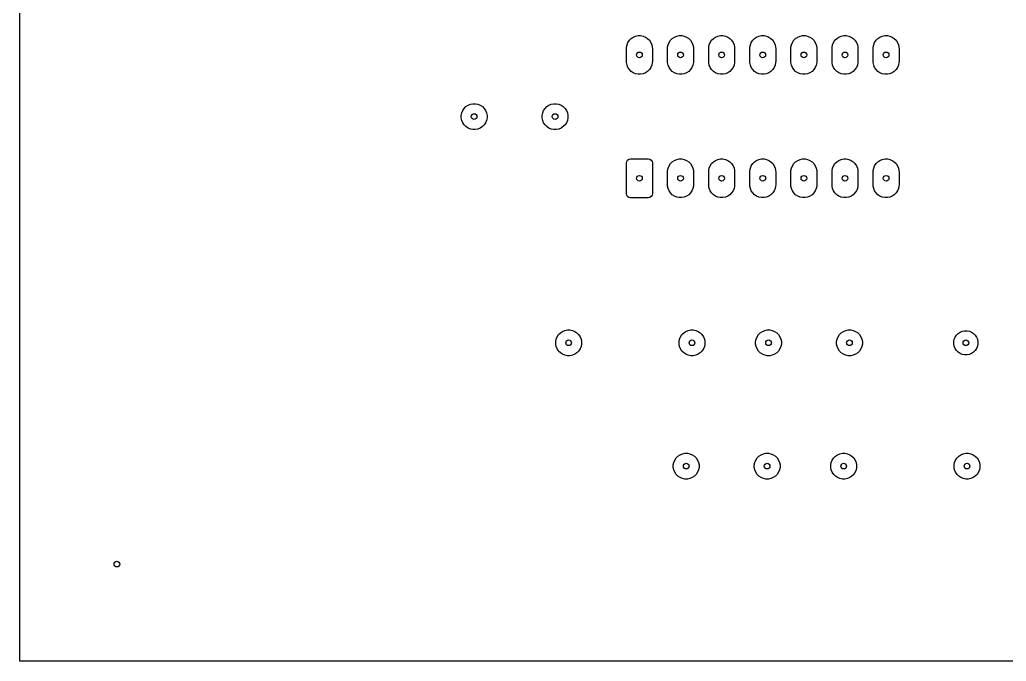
# Model space of a CAD drawing. Header units: millimetres. Extents: x 20 to 120, y -120 to -20.
# Drawn here: x 20 to 80.9, y -120 to -80.4 of the extents above; entities that cross this region are included whole.
import ezdxf

# ---------------------------------------------------------------- set-up
doc = ezdxf.new("R2010")
doc.units = ezdxf.units.MM
doc.layers.add('Edge.Cuts', color=40, linetype='CONTINUOUS', true_color=0xfabd2f)
doc.layers.add('F.Cu', color=52, linetype='CONTINUOUS', true_color=0xb8bb26)

msp = doc.modelspace()

# ---------------------------------------------------------------- linework, layer by layer
at = {"layer": 'Edge.Cuts', "linetype": 'CONTINUOUS'}
for p, q in [((20, -120), (20, -20)), ((120, -120), (20, -120))]:
    msp.add_line(p, q, dxfattribs=at)
at = {"layer": 'Edge.Cuts'}
for centre in [(58.2825, -82.55), (60.8225, -82.55), (63.3625, -82.55), (65.9025, -82.55), (68.4425, -82.55), (70.9825, -82.55), (73.5225, -82.55), (48.0725, -86.36), (53.0725, -86.36), (58.2825, -90.17), (60.8225, -90.17), (63.3625, -90.17), (65.9025, -90.17), (68.4425, -90.17), (70.9825, -90.17), (73.5225, -90.17), (53.91, -100.33), (61.53, -100.33), (66.26, -100.33), (71.26, -100.33), (78.45, -100.33), (61.175, -107.95), (66.175, -107.95), (70.905, -107.95), (78.525, -107.95), (26, -114)]:
    msp.add_circle(centre, 0.175, dxfattribs=at)
at = {"layer": 'F.Cu', "linetype": 'CONTINUOUS'}
for p, q in [((57.576963, -81.772883), (57.664092, -81.642485)), ((57.664092, -81.642485), (57.774985, -81.531592)), ((57.774985, -81.531592), (57.905383, -81.444463)), ((57.905383, -81.444463), (58.050272, -81.384448)), ((58.050272, -81.384448), (58.204086, -81.353852)), ((58.204086, -81.353852), (58.360914, -81.353852)), ((58.360914, -81.353852), (58.514728, -81.384448)), ((58.514728, -81.384448), (58.659617, -81.444463)), ((58.659617, -81.444463), (58.790015, -81.531592)), ((58.790015, -81.531592), (58.900908, -81.642485)), ((58.900908, -81.642485), (58.988037, -81.772883)), ((60.116963, -81.772883), (60.204092, -81.642485)), ((60.204092, -81.642485), (60.314985, -81.531592)), ((60.314985, -81.531592), (60.445383, -81.444463)), ((60.445383, -81.444463), (60.590272, -81.384448)), ((60.590272, -81.384448), (60.744086, -81.353852)), ((60.744086, -81.353852), (60.900914, -81.353852)), ((60.900914, -81.353852), (61.054728, -81.384448)), ((61.054728, -81.384448), (61.199617, -81.444463)), ((61.199617, -81.444463), (61.330015, -81.531592)), ((61.330015, -81.531592), (61.440908, -81.642485)), ((61.440908, -81.642485), (61.528037, -81.772883)), ((62.656963, -81.772883), (62.744092, -81.642485)), ((62.744092, -81.642485), (62.854985, -81.531592)), ((62.854985, -81.531592), (62.985383, -81.444463)), ((62.985383, -81.444463), (63.130272, -81.384448)), ((63.130272, -81.384448), (63.284086, -81.353852)), ((63.284086, -81.353852), (63.440914, -81.353852)), ((63.440914, -81.353852), (63.594728, -81.384448)), ((63.594728, -81.384448), (63.739617, -81.444463)), ((63.739617, -81.444463), (63.870015, -81.531592)), ((63.870015, -81.531592), (63.980908, -81.642485)), ((63.980908, -81.642485), (64.068037, -81.772883)), ((65.196963, -81.772883), (65.284092, -81.642485)), ((65.284092, -81.642485), (65.394985, -81.531592)), ((65.394985, -81.531592), (65.525383, -81.444463)), ((65.525383, -81.444463), (65.670272, -81.384448)), ((65.670272, -81.384448), (65.824086, -81.353852)), ((65.824086, -81.353852), (65.980914, -81.353852)), ((65.980914, -81.353852), (66.134728, -81.384448)), ((66.134728, -81.384448), (66.279617, -81.444463)), ((66.279617, -81.444463), (66.410015, -81.531592)), ((66.410015, -81.531592), (66.520908, -81.642485)), ((66.520908, -81.642485), (66.608037, -81.772883)), ((67.736963, -81.772883), (67.824092, -81.642485)), ((67.824092, -81.642485), (67.934985, -81.531592)), ((67.934985, -81.531592), (68.065383, -81.444463)), ((68.065383, -81.444463), (68.210272, -81.384448)), ((68.210272, -81.384448), (68.364086, -81.353852)), ((68.364086, -81.353852), (68.520914, -81.353852)), ((68.520914, -81.353852), (68.674728, -81.384448)), ((68.674728, -81.384448), (68.819617, -81.444463)), ((68.819617, -81.444463), (68.950015, -81.531592)), ((68.950015, -81.531592), (69.060908, -81.642485)), ((69.060908, -81.642485), (69.148037, -81.772883)), ((70.276963, -81.772883), (70.364092, -81.642485)), ((70.364092, -81.642485), (70.474985, -81.531592)), ((70.474985, -81.531592), (70.605383, -81.444463)), ((70.605383, -81.444463), (70.750272, -81.384448)), ((70.750272, -81.384448), (70.904086, -81.353852)), ((70.904086, -81.353852), (71.060914, -81.353852)), ((71.060914, -81.353852), (71.214728, -81.384448)), ((71.214728, -81.384448), (71.359617, -81.444463)), ((71.359617, -81.444463), (71.490015, -81.531592)), ((71.490015, -81.531592), (71.600908, -81.642485)), ((71.600908, -81.642485), (71.688037, -81.772883)), ((72.816963, -81.772883), (72.904092, -81.642485)), ((72.904092, -81.642485), (73.014985, -81.531592)), ((73.014985, -81.531592), (73.145383, -81.444463)), ((73.145383, -81.444463), (73.290272, -81.384448)), ((73.290272, -81.384448), (73.444086, -81.353852)), ((73.444086, -81.353852), (73.600914, -81.353852)), ((73.600914, -81.353852), (73.754728, -81.384448)), ((73.754728, -81.384448), (73.899617, -81.444463)), ((73.899617, -81.444463), (74.030015, -81.531592)), ((74.030015, -81.531592), (74.140908, -81.642485)), ((74.140908, -81.642485), (74.228037, -81.772883)), ((57.4825, -82.15), (57.486352, -82.071586)), ((57.4825, -82.95), (57.4825, -82.15)), ((57.486352, -82.071586), (57.516948, -81.917772)), ((57.516948, -81.917772), (57.576963, -81.772883)), ((58.988037, -81.772883), (59.048052, -81.917772)), ((59.048052, -81.917772), (59.078648, -82.071586)), ((59.078648, -82.071586), (59.0825, -82.15)), ((59.0825, -82.15), (59.0825, -82.95)), ((60.0225, -82.15), (60.026352, -82.071586)), ((60.0225, -82.95), (60.0225, -82.15)), ((60.026352, -82.071586), (60.056948, -81.917772)), ((60.056948, -81.917772), (60.116963, -81.772883)), ((61.528037, -81.772883), (61.588052, -81.917772)), ((61.588052, -81.917772), (61.618648, -82.071586)), ((61.618648, -82.071586), (61.6225, -82.15)), ((61.6225, -82.15), (61.6225, -82.95)), ((62.5625, -82.15), (62.566352, -82.071586)), ((62.5625, -82.95), (62.5625, -82.15)), ((62.566352, -82.071586), (62.596948, -81.917772)), ((62.596948, -81.917772), (62.656963, -81.772883)), ((64.068037, -81.772883), (64.128052, -81.917772)), ((64.128052, -81.917772), (64.158648, -82.071586)), ((64.158648, -82.071586), (64.1625, -82.15)), ((64.1625, -82.15), (64.1625, -82.95)), ((65.1025, -82.15), (65.106352, -82.071586)), ((65.1025, -82.95), (65.1025, -82.15)), ((65.106352, -82.071586), (65.136948, -81.917772)), ((65.136948, -81.917772), (65.196963, -81.772883)), ((66.608037, -81.772883), (66.668052, -81.917772)), ((66.668052, -81.917772), (66.698648, -82.071586)), ((66.698648, -82.071586), (66.7025, -82.15)), ((66.7025, -82.15), (66.7025, -82.95)), ((67.6425, -82.15), (67.646352, -82.071586)), ((67.6425, -82.95), (67.6425, -82.15)), ((67.646352, -82.071586), (67.676948, -81.917772)), ((67.676948, -81.917772), (67.736963, -81.772883)), ((69.148037, -81.772883), (69.208052, -81.917772)), ((69.208052, -81.917772), (69.238648, -82.071586)), ((69.238648, -82.071586), (69.2425, -82.15)), ((69.2425, -82.15), (69.2425, -82.95)), ((70.1825, -82.15), (70.186352, -82.071586)), ((70.1825, -82.95), (70.1825, -82.15)), ((70.186352, -82.071586), (70.216948, -81.917772)), ((70.216948, -81.917772), (70.276963, -81.772883)), ((71.688037, -81.772883), (71.748052, -81.917772)), ((71.748052, -81.917772), (71.778648, -82.071586)), ((71.778648, -82.071586), (71.7825, -82.15)), ((71.7825, -82.15), (71.7825, -82.95)), ((72.7225, -82.15), (72.726352, -82.071586)), ((72.7225, -82.95), (72.7225, -82.15)), ((72.726352, -82.071586), (72.756948, -81.917772)), ((72.756948, -81.917772), (72.816963, -81.772883)), ((74.228037, -81.772883), (74.288052, -81.917772)), ((74.288052, -81.917772), (74.318648, -82.071586)), ((74.318648, -82.071586), (74.3225, -82.15)), ((74.3225, -82.15), (74.3225, -82.95)), ((57.486352, -83.028414), (57.4825, -82.95)), ((57.516948, -83.182228), (57.486352, -83.028414)), ((57.576963, -83.327117), (57.516948, -83.182228)), ((57.664092, -83.457515), (57.576963, -83.327117)), ((57.774985, -83.568408), (57.664092, -83.457515)), ((58.900908, -83.457515), (58.790015, -83.568408)), ((58.988037, -83.327117), (58.900908, -83.457515)), ((59.048052, -83.182228), (58.988037, -83.327117)), ((59.078648, -83.028414), (59.048052, -83.182228)), ((59.0825, -82.95), (59.078648, -83.028414)), ((60.026352, -83.028414), (60.0225, -82.95)), ((60.056948, -83.182228), (60.026352, -83.028414)), ((60.116963, -83.327117), (60.056948, -83.182228)), ((60.204092, -83.457515), (60.116963, -83.327117)), ((60.314985, -83.568408), (60.204092, -83.457515)), ((61.440908, -83.457515), (61.330015, -83.568408)), ((61.528037, -83.327117), (61.440908, -83.457515)), ((61.588052, -83.182228), (61.528037, -83.327117)), ((61.618648, -83.028414), (61.588052, -83.182228)), ((61.6225, -82.95), (61.618648, -83.028414)), ((62.566352, -83.028414), (62.5625, -82.95)), ((62.596948, -83.182228), (62.566352, -83.028414)), ((62.656963, -83.327117), (62.596948, -83.182228)), ((62.744092, -83.457515), (62.656963, -83.327117)), ((62.854985, -83.568408), (62.744092, -83.457515)), ((63.980908, -83.457515), (63.870015, -83.568408)), ((64.068037, -83.327117), (63.980908, -83.457515)), ((64.128052, -83.182228), (64.068037, -83.327117)), ((64.158648, -83.028414), (64.128052, -83.182228)), ((64.1625, -82.95), (64.158648, -83.028414)), ((65.106352, -83.028414), (65.1025, -82.95)), ((65.136948, -83.182228), (65.106352, -83.028414)), ((65.196963, -83.327117), (65.136948, -83.182228)), ((65.284092, -83.457515), (65.196963, -83.327117)), ((65.394985, -83.568408), (65.284092, -83.457515)), ((66.520908, -83.457515), (66.410015, -83.568408)), ((66.608037, -83.327117), (66.520908, -83.457515)), ((66.668052, -83.182228), (66.608037, -83.327117)), ((66.698648, -83.028414), (66.668052, -83.182228)), ((66.7025, -82.95), (66.698648, -83.028414)), ((67.646352, -83.028414), (67.6425, -82.95)), ((67.676948, -83.182228), (67.646352, -83.028414)), ((67.736963, -83.327117), (67.676948, -83.182228)), ((67.824092, -83.457515), (67.736963, -83.327117)), ((67.934985, -83.568408), (67.824092, -83.457515)), ((69.060908, -83.457515), (68.950015, -83.568408)), ((69.148037, -83.327117), (69.060908, -83.457515)), ((69.208052, -83.182228), (69.148037, -83.327117)), ((69.238648, -83.028414), (69.208052, -83.182228)), ((69.2425, -82.95), (69.238648, -83.028414)), ((70.186352, -83.028414), (70.1825, -82.95)), ((70.216948, -83.182228), (70.186352, -83.028414)), ((70.276963, -83.327117), (70.216948, -83.182228)), ((70.364092, -83.457515), (70.276963, -83.327117)), ((70.474985, -83.568408), (70.364092, -83.457515)), ((71.600908, -83.457515), (71.490015, -83.568408)), ((71.688037, -83.327117), (71.600908, -83.457515)), ((71.748052, -83.182228), (71.688037, -83.327117)), ((71.778648, -83.028414), (71.748052, -83.182228)), ((71.7825, -82.95), (71.778648, -83.028414)), ((72.726352, -83.028414), (72.7225, -82.95)), ((72.756948, -83.182228), (72.726352, -83.028414)), ((72.816963, -83.327117), (72.756948, -83.182228)), ((72.904092, -83.457515), (72.816963, -83.327117)), ((73.014985, -83.568408), (72.904092, -83.457515)), ((74.140908, -83.457515), (74.030015, -83.568408)), ((74.228037, -83.327117), (74.140908, -83.457515)), ((74.288052, -83.182228), (74.228037, -83.327117)), ((74.318648, -83.028414), (74.288052, -83.182228)), ((74.3225, -82.95), (74.318648, -83.028414)), ((57.905383, -83.655537), (57.774985, -83.568408)), ((58.050272, -83.715552), (57.905383, -83.655537)), ((58.204086, -83.746148), (58.050272, -83.715552)), ((58.360914, -83.746148), (58.204086, -83.746148)), ((58.514728, -83.715552), (58.360914, -83.746148)), ((58.659617, -83.655537), (58.514728, -83.715552)), ((58.790015, -83.568408), (58.659617, -83.655537)), ((60.445383, -83.655537), (60.314985, -83.568408)), ((60.590272, -83.715552), (60.445383, -83.655537)), ((60.744086, -83.746148), (60.590272, -83.715552)), ((60.900914, -83.746148), (60.744086, -83.746148)), ((61.054728, -83.715552), (60.900914, -83.746148)), ((61.199617, -83.655537), (61.054728, -83.715552)), ((61.330015, -83.568408), (61.199617, -83.655537)), ((62.985383, -83.655537), (62.854985, -83.568408)), ((63.130272, -83.715552), (62.985383, -83.655537)), ((63.284086, -83.746148), (63.130272, -83.715552)), ((63.440914, -83.746148), (63.284086, -83.746148)), ((63.594728, -83.715552), (63.440914, -83.746148)), ((63.739617, -83.655537), (63.594728, -83.715552)), ((63.870015, -83.568408), (63.739617, -83.655537)), ((65.525383, -83.655537), (65.394985, -83.568408)), ((65.670272, -83.715552), (65.525383, -83.655537)), ((65.824086, -83.746148), (65.670272, -83.715552)), ((65.980914, -83.746148), (65.824086, -83.746148)), ((66.134728, -83.715552), (65.980914, -83.746148)), ((66.279617, -83.655537), (66.134728, -83.715552)), ((66.410015, -83.568408), (66.279617, -83.655537)), ((68.065383, -83.655537), (67.934985, -83.568408)), ((68.210272, -83.715552), (68.065383, -83.655537)), ((68.364086, -83.746148), (68.210272, -83.715552)), ((68.520914, -83.746148), (68.364086, -83.746148)), ((68.674728, -83.715552), (68.520914, -83.746148)), ((68.819617, -83.655537), (68.674728, -83.715552)), ((68.950015, -83.568408), (68.819617, -83.655537)), ((70.605383, -83.655537), (70.474985, -83.568408)), ((70.750272, -83.715552), (70.605383, -83.655537)), ((70.904086, -83.746148), (70.750272, -83.715552)), ((71.060914, -83.746148), (70.904086, -83.746148)), ((71.214728, -83.715552), (71.060914, -83.746148)), ((71.359617, -83.655537), (71.214728, -83.715552)), ((71.490015, -83.568408), (71.359617, -83.655537)), ((73.145383, -83.655537), (73.014985, -83.568408)), ((73.290272, -83.715552), (73.145383, -83.655537)), ((73.444086, -83.746148), (73.290272, -83.715552)), ((73.600914, -83.746148), (73.444086, -83.746148)), ((73.754728, -83.715552), (73.600914, -83.746148)), ((73.899617, -83.655537), (73.754728, -83.715552)), ((74.030015, -83.568408), (73.899617, -83.655537)), ((47.366963, -85.982883), (47.454092, -85.852485)), ((47.454092, -85.852485), (47.564985, -85.741592)), ((47.564985, -85.741592), (47.695383, -85.654463)), ((47.695383, -85.654463), (47.840272, -85.594448)), ((47.840272, -85.594448), (47.994086, -85.563852)), ((47.994086, -85.563852), (48.150914, -85.563852)), ((48.150914, -85.563852), (48.304728, -85.594448)), ((48.304728, -85.594448), (48.449617, -85.654463)), ((48.449617, -85.654463), (48.580015, -85.741592)), ((48.580015, -85.741592), (48.690908, -85.852485)), ((48.690908, -85.852485), (48.778037, -85.982883)), ((52.366963, -85.982883), (52.454092, -85.852485)), ((52.454092, -85.852485), (52.564985, -85.741592)), ((52.564985, -85.741592), (52.695383, -85.654463)), ((52.695383, -85.654463), (52.840272, -85.594448)), ((52.840272, -85.594448), (52.994086, -85.563852)), ((52.994086, -85.563852), (53.150914, -85.563852)), ((53.150914, -85.563852), (53.304728, -85.594448)), ((53.304728, -85.594448), (53.449617, -85.654463)), ((53.449617, -85.654463), (53.580015, -85.741592)), ((53.580015, -85.741592), (53.690908, -85.852485)), ((53.690908, -85.852485), (53.778037, -85.982883)), ((47.276352, -86.281586), (47.306948, -86.127772)), ((47.276352, -86.438414), (47.276352, -86.281586)), ((47.306948, -86.592228), (47.276352, -86.438414)), ((47.306948, -86.127772), (47.366963, -85.982883)), ((48.778037, -85.982883), (48.838052, -86.127772)), ((48.838052, -86.127772), (48.868648, -86.281586)), ((48.868648, -86.438414), (48.838052, -86.592228)), ((48.868648, -86.281586), (48.868648, -86.438414)), ((52.276352, -86.281586), (52.306948, -86.127772)), ((52.276352, -86.438414), (52.276352, -86.281586)), ((52.306948, -86.592228), (52.276352, -86.438414)), ((52.306948, -86.127772), (52.366963, -85.982883)), ((53.778037, -85.982883), (53.838052, -86.127772)), ((53.838052, -86.127772), (53.868648, -86.281586)), ((53.868648, -86.438414), (53.838052, -86.592228)), ((53.868648, -86.281586), (53.868648, -86.438414)), ((47.366963, -86.737117), (47.306948, -86.592228)), ((47.454092, -86.867515), (47.366963, -86.737117)), ((47.564985, -86.978408), (47.454092, -86.867515)), ((47.695383, -87.065537), (47.564985, -86.978408)), ((47.840272, -87.125552), (47.695383, -87.065537)), ((47.994086, -87.156148), (47.840272, -87.125552)), ((48.304728, -87.125552), (48.150914, -87.156148)), ((48.449617, -87.065537), (48.304728, -87.125552)), ((48.580015, -86.978408), (48.449617, -87.065537)), ((48.690908, -86.867515), (48.580015, -86.978408)), ((48.778037, -86.737117), (48.690908, -86.867515)), ((48.838052, -86.592228), (48.778037, -86.737117)), ((52.366963, -86.737117), (52.306948, -86.592228)), ((52.454092, -86.867515), (52.366963, -86.737117)), ((52.564985, -86.978408), (52.454092, -86.867515)), ((52.695383, -87.065537), (52.564985, -86.978408)), ((52.840272, -87.125552), (52.695383, -87.065537)), ((52.994086, -87.156148), (52.840272, -87.125552)), ((53.304728, -87.125552), (53.150914, -87.156148)), ((53.449617, -87.065537), (53.304728, -87.125552)), ((53.580015, -86.978408), (53.449617, -87.065537)), ((53.690908, -86.867515), (53.580015, -86.978408)), ((53.778037, -86.737117), (53.690908, -86.867515)), ((53.838052, -86.592228), (53.778037, -86.737117)), ((48.150914, -87.156148), (47.994086, -87.156148)), ((53.150914, -87.156148), (52.994086, -87.156148)), ((57.636829, -88.98903), (57.7325, -88.97)), ((57.7325, -88.97), (58.8325, -88.97)), ((58.8325, -88.97), (58.928171, -88.98903)), ((60.590272, -89.004448), (60.744086, -88.973852)), ((60.744086, -88.973852), (60.900914, -88.973852)), ((60.900914, -88.973852), (61.054728, -89.004448)), ((63.130272, -89.004448), (63.284086, -88.973852)), ((63.284086, -88.973852), (63.440914, -88.973852)), ((63.440914, -88.973852), (63.594728, -89.004448)), ((65.670272, -89.004448), (65.824086, -88.973852)), ((65.824086, -88.973852), (65.980914, -88.973852)), ((65.980914, -88.973852), (66.134728, -89.004448)), ((68.210272, -89.004448), (68.364086, -88.973852)), ((68.364086, -88.973852), (68.520914, -88.973852)), ((68.520914, -88.973852), (68.674728, -89.004448)), ((70.750272, -89.004448), (70.904086, -88.973852)), ((70.904086, -88.973852), (71.060914, -88.973852)), ((71.060914, -88.973852), (71.214728, -89.004448)), ((73.290272, -89.004448), (73.444086, -88.973852)), ((73.444086, -88.973852), (73.600914, -88.973852)), ((73.600914, -88.973852), (73.754728, -89.004448)), ((57.4825, -89.22), (57.50153, -89.124329)), ((57.4825, -91.12), (57.4825, -89.22)), ((57.50153, -89.124329), (57.555723, -89.043223)), ((57.555723, -89.043223), (57.636829, -88.98903)), ((58.928171, -88.98903), (59.009277, -89.043223)), ((59.009277, -89.043223), (59.06347, -89.124329)), ((59.06347, -89.124329), (59.0825, -89.22)), ((59.0825, -89.22), (59.0825, -91.12)), ((60.026352, -89.691586), (60.056948, -89.537772)), ((60.056948, -89.537772), (60.116963, -89.392883)), ((60.116963, -89.392883), (60.204092, -89.262485)), ((60.204092, -89.262485), (60.314985, -89.151592)), ((60.314985, -89.151592), (60.445383, -89.064463)), ((60.445383, -89.064463), (60.590272, -89.004448)), ((61.054728, -89.004448), (61.199617, -89.064463)), ((61.199617, -89.064463), (61.330015, -89.151592)), ((61.330015, -89.151592), (61.440908, -89.262485)), ((61.440908, -89.262485), (61.528037, -89.392883)), ((61.528037, -89.392883), (61.588052, -89.537772)), ((61.588052, -89.537772), (61.618648, -89.691586)), ((62.566352, -89.691586), (62.596948, -89.537772)), ((62.596948, -89.537772), (62.656963, -89.392883)), ((62.656963, -89.392883), (62.744092, -89.262485)), ((62.744092, -89.262485), (62.854985, -89.151592)), ((62.854985, -89.151592), (62.985383, -89.064463)), ((62.985383, -89.064463), (63.130272, -89.004448)), ((63.594728, -89.004448), (63.739617, -89.064463)), ((63.739617, -89.064463), (63.870015, -89.151592)), ((63.870015, -89.151592), (63.980908, -89.262485)), ((63.980908, -89.262485), (64.068037, -89.392883)), ((64.068037, -89.392883), (64.128052, -89.537772)), ((64.128052, -89.537772), (64.158648, -89.691586)), ((65.106352, -89.691586), (65.136948, -89.537772)), ((65.136948, -89.537772), (65.196963, -89.392883)), ((65.196963, -89.392883), (65.284092, -89.262485)), ((65.284092, -89.262485), (65.394985, -89.151592)), ((65.394985, -89.151592), (65.525383, -89.064463)), ((65.525383, -89.064463), (65.670272, -89.004448)), ((66.134728, -89.004448), (66.279617, -89.064463)), ((66.279617, -89.064463), (66.410015, -89.151592)), ((66.410015, -89.151592), (66.520908, -89.262485)), ((66.520908, -89.262485), (66.608037, -89.392883)), ((66.608037, -89.392883), (66.668052, -89.537772)), ((66.668052, -89.537772), (66.698648, -89.691586)), ((67.646352, -89.691586), (67.676948, -89.537772)), ((67.676948, -89.537772), (67.736963, -89.392883)), ((67.736963, -89.392883), (67.824092, -89.262485)), ((67.824092, -89.262485), (67.934985, -89.151592)), ((67.934985, -89.151592), (68.065383, -89.064463)), ((68.065383, -89.064463), (68.210272, -89.004448)), ((68.674728, -89.004448), (68.819617, -89.064463)), ((68.819617, -89.064463), (68.950015, -89.151592)), ((68.950015, -89.151592), (69.060908, -89.262485)), ((69.060908, -89.262485), (69.148037, -89.392883)), ((69.148037, -89.392883), (69.208052, -89.537772)), ((69.208052, -89.537772), (69.238648, -89.691586)), ((70.186352, -89.691586), (70.216948, -89.537772)), ((70.216948, -89.537772), (70.276963, -89.392883)), ((70.276963, -89.392883), (70.364092, -89.262485)), ((70.364092, -89.262485), (70.474985, -89.151592)), ((70.474985, -89.151592), (70.605383, -89.064463)), ((70.605383, -89.064463), (70.750272, -89.004448)), ((71.214728, -89.004448), (71.359617, -89.064463)), ((71.359617, -89.064463), (71.490015, -89.151592)), ((71.490015, -89.151592), (71.600908, -89.262485)), ((71.600908, -89.262485), (71.688037, -89.392883)), ((71.688037, -89.392883), (71.748052, -89.537772)), ((71.748052, -89.537772), (71.778648, -89.691586)), ((72.726352, -89.691586), (72.756948, -89.537772)), ((72.756948, -89.537772), (72.816963, -89.392883)), ((72.816963, -89.392883), (72.904092, -89.262485)), ((72.904092, -89.262485), (73.014985, -89.151592)), ((73.014985, -89.151592), (73.145383, -89.064463)), ((73.145383, -89.064463), (73.290272, -89.004448)), ((73.754728, -89.004448), (73.899617, -89.064463)), ((73.899617, -89.064463), (74.030015, -89.151592)), ((74.030015, -89.151592), (74.140908, -89.262485)), ((74.140908, -89.262485), (74.228037, -89.392883)), ((74.228037, -89.392883), (74.288052, -89.537772)), ((74.288052, -89.537772), (74.318648, -89.691586)), ((60.0225, -89.77), (60.026352, -89.691586)), ((60.0225, -90.57), (60.0225, -89.77)), ((61.618648, -89.691586), (61.6225, -89.77)), ((61.6225, -89.77), (61.6225, -90.57)), ((62.5625, -89.77), (62.566352, -89.691586)), ((62.5625, -90.57), (62.5625, -89.77)), ((64.158648, -89.691586), (64.1625, -89.77)), ((64.1625, -89.77), (64.1625, -90.57)), ((65.1025, -89.77), (65.106352, -89.691586)), ((65.1025, -90.57), (65.1025, -89.77)), ((66.698648, -89.691586), (66.7025, -89.77)), ((66.7025, -89.77), (66.7025, -90.57)), ((67.6425, -89.77), (67.646352, -89.691586)), ((67.6425, -90.57), (67.6425, -89.77)), ((69.238648, -89.691586), (69.2425, -89.77)), ((69.2425, -89.77), (69.2425, -90.57)), ((70.1825, -89.77), (70.186352, -89.691586)), ((70.1825, -90.57), (70.1825, -89.77)), ((71.778648, -89.691586), (71.7825, -89.77)), ((71.7825, -89.77), (71.7825, -90.57)), ((72.7225, -89.77), (72.726352, -89.691586)), ((72.7225, -90.57), (72.7225, -89.77)), ((74.318648, -89.691586), (74.3225, -89.77)), ((74.3225, -89.77), (74.3225, -90.57)), ((60.026352, -90.648414), (60.0225, -90.57)), ((60.056948, -90.802228), (60.026352, -90.648414)), ((60.116963, -90.947117), (60.056948, -90.802228)), ((61.588052, -90.802228), (61.528037, -90.947117)), ((61.618648, -90.648414), (61.588052, -90.802228)), ((61.6225, -90.57), (61.618648, -90.648414)), ((62.566352, -90.648414), (62.5625, -90.57)), ((62.596948, -90.802228), (62.566352, -90.648414)), ((62.656963, -90.947117), (62.596948, -90.802228)), ((64.128052, -90.802228), (64.068037, -90.947117)), ((64.158648, -90.648414), (64.128052, -90.802228)), ((64.1625, -90.57), (64.158648, -90.648414)), ((65.106352, -90.648414), (65.1025, -90.57)), ((65.136948, -90.802228), (65.106352, -90.648414)), ((65.196963, -90.947117), (65.136948, -90.802228)), ((66.668052, -90.802228), (66.608037, -90.947117)), ((66.698648, -90.648414), (66.668052, -90.802228)), ((66.7025, -90.57), (66.698648, -90.648414)), ((67.646352, -90.648414), (67.6425, -90.57)), ((67.676948, -90.802228), (67.646352, -90.648414)), ((67.736963, -90.947117), (67.676948, -90.802228)), ((69.208052, -90.802228), (69.148037, -90.947117)), ((69.238648, -90.648414), (69.208052, -90.802228)), ((69.2425, -90.57), (69.238648, -90.648414)), ((70.186352, -90.648414), (70.1825, -90.57)), ((70.216948, -90.802228), (70.186352, -90.648414)), ((70.276963, -90.947117), (70.216948, -90.802228)), ((71.748052, -90.802228), (71.688037, -90.947117)), ((71.778648, -90.648414), (71.748052, -90.802228)), ((71.7825, -90.57), (71.778648, -90.648414)), ((72.726352, -90.648414), (72.7225, -90.57)), ((72.756948, -90.802228), (72.726352, -90.648414)), ((72.816963, -90.947117), (72.756948, -90.802228)), ((74.288052, -90.802228), (74.228037, -90.947117)), ((74.318648, -90.648414), (74.288052, -90.802228)), ((74.3225, -90.57), (74.318648, -90.648414)), ((57.50153, -91.215671), (57.4825, -91.12)), ((57.555723, -91.296777), (57.50153, -91.215671)), ((57.636829, -91.35097), (57.555723, -91.296777)), ((57.7325, -91.37), (57.636829, -91.35097)), ((58.8325, -91.37), (57.7325, -91.37)), ((58.928171, -91.35097), (58.8325, -91.37)), ((59.009277, -91.296777), (58.928171, -91.35097)), ((59.06347, -91.215671), (59.009277, -91.296777)), ((59.0825, -91.12), (59.06347, -91.215671)), ((60.204092, -91.077515), (60.116963, -90.947117)), ((60.314985, -91.188408), (60.204092, -91.077515)), ((60.445383, -91.275537), (60.314985, -91.188408)), ((60.590272, -91.335552), (60.445383, -91.275537)), ((60.744086, -91.366148), (60.590272, -91.335552)), ((60.900914, -91.366148), (60.744086, -91.366148)), ((61.054728, -91.335552), (60.900914, -91.366148)), ((61.199617, -91.275537), (61.054728, -91.335552)), ((61.330015, -91.188408), (61.199617, -91.275537)), ((61.440908, -91.077515), (61.330015, -91.188408)), ((61.528037, -90.947117), (61.440908, -91.077515)), ((62.744092, -91.077515), (62.656963, -90.947117)), ((62.854985, -91.188408), (62.744092, -91.077515)), ((62.985383, -91.275537), (62.854985, -91.188408)), ((63.130272, -91.335552), (62.985383, -91.275537)), ((63.284086, -91.366148), (63.130272, -91.335552)), ((63.440914, -91.366148), (63.284086, -91.366148)), ((63.594728, -91.335552), (63.440914, -91.366148)), ((63.739617, -91.275537), (63.594728, -91.335552)), ((63.870015, -91.188408), (63.739617, -91.275537)), ((63.980908, -91.077515), (63.870015, -91.188408)), ((64.068037, -90.947117), (63.980908, -91.077515)), ((65.284092, -91.077515), (65.196963, -90.947117)), ((65.394985, -91.188408), (65.284092, -91.077515)), ((65.525383, -91.275537), (65.394985, -91.188408)), ((65.670272, -91.335552), (65.525383, -91.275537)), ((65.824086, -91.366148), (65.670272, -91.335552)), ((65.980914, -91.366148), (65.824086, -91.366148)), ((66.134728, -91.335552), (65.980914, -91.366148)), ((66.279617, -91.275537), (66.134728, -91.335552)), ((66.410015, -91.188408), (66.279617, -91.275537)), ((66.520908, -91.077515), (66.410015, -91.188408)), ((66.608037, -90.947117), (66.520908, -91.077515)), ((67.824092, -91.077515), (67.736963, -90.947117)), ((67.934985, -91.188408), (67.824092, -91.077515)), ((68.065383, -91.275537), (67.934985, -91.188408)), ((68.210272, -91.335552), (68.065383, -91.275537)), ((68.364086, -91.366148), (68.210272, -91.335552)), ((68.520914, -91.366148), (68.364086, -91.366148)), ((68.674728, -91.335552), (68.520914, -91.366148)), ((68.819617, -91.275537), (68.674728, -91.335552)), ((68.950015, -91.188408), (68.819617, -91.275537)), ((69.060908, -91.077515), (68.950015, -91.188408)), ((69.148037, -90.947117), (69.060908, -91.077515)), ((70.364092, -91.077515), (70.276963, -90.947117)), ((70.474985, -91.188408), (70.364092, -91.077515)), ((70.605383, -91.275537), (70.474985, -91.188408)), ((70.750272, -91.335552), (70.605383, -91.275537)), ((70.904086, -91.366148), (70.750272, -91.335552)), ((71.060914, -91.366148), (70.904086, -91.366148)), ((71.214728, -91.335552), (71.060914, -91.366148)), ((71.359617, -91.275537), (71.214728, -91.335552)), ((71.490015, -91.188408), (71.359617, -91.275537)), ((71.600908, -91.077515), (71.490015, -91.188408)), ((71.688037, -90.947117), (71.600908, -91.077515)), ((72.904092, -91.077515), (72.816963, -90.947117)), ((73.014985, -91.188408), (72.904092, -91.077515)), ((73.145383, -91.275537), (73.014985, -91.188408)), ((73.290272, -91.335552), (73.145383, -91.275537)), ((73.444086, -91.366148), (73.290272, -91.335552)), ((73.600914, -91.366148), (73.444086, -91.366148)), ((73.754728, -91.335552), (73.600914, -91.366148)), ((73.899617, -91.275537), (73.754728, -91.335552)), ((74.030015, -91.188408), (73.899617, -91.275537)), ((74.140908, -91.077515), (74.030015, -91.188408)), ((74.228037, -90.947117), (74.140908, -91.077515)), ((53.144448, -100.097772), (53.204463, -99.952883)), ((53.204463, -99.952883), (53.291592, -99.822485)), ((53.291592, -99.822485), (53.402485, -99.711592)), ((53.402485, -99.711592), (53.532883, -99.624463)), ((53.532883, -99.624463), (53.677772, -99.564448)), ((53.677772, -99.564448), (53.831586, -99.533852)), ((53.831586, -99.533852), (53.988414, -99.533852)), ((53.988414, -99.533852), (54.142228, -99.564448)), ((54.142228, -99.564448), (54.287117, -99.624463)), ((54.287117, -99.624463), (54.417515, -99.711592)), ((54.417515, -99.711592), (54.528408, -99.822485)), ((54.528408, -99.822485), (54.615537, -99.952883)), ((54.615537, -99.952883), (54.675552, -100.097772)), ((60.764448, -100.097772), (60.824463, -99.952883)), ((60.824463, -99.952883), (60.911592, -99.822485)), ((60.911592, -99.822485), (61.022485, -99.711592)), ((61.022485, -99.711592), (61.152883, -99.624463)), ((61.152883, -99.624463), (61.297772, -99.564448)), ((61.297772, -99.564448), (61.451586, -99.533852)), ((61.451586, -99.533852), (61.608414, -99.533852)), ((61.608414, -99.533852), (61.762228, -99.564448)), ((61.762228, -99.564448), (61.907117, -99.624463)), ((61.907117, -99.624463), (62.037515, -99.711592)), ((62.037515, -99.711592), (62.148408, -99.822485)), ((62.148408, -99.822485), (62.235537, -99.952883)), ((62.235537, -99.952883), (62.295552, -100.097772)), ((65.494448, -100.097772), (65.554463, -99.952883)), ((65.554463, -99.952883), (65.641592, -99.822485)), ((65.641592, -99.822485), (65.752485, -99.711592)), ((65.752485, -99.711592), (65.882883, -99.624463)), ((65.882883, -99.624463), (66.027772, -99.564448)), ((66.027772, -99.564448), (66.181586, -99.533852)), ((66.181586, -99.533852), (66.338414, -99.533852)), ((66.338414, -99.533852), (66.492228, -99.564448)), ((66.492228, -99.564448), (66.637117, -99.624463)), ((66.637117, -99.624463), (66.767515, -99.711592)), ((66.767515, -99.711592), (66.878408, -99.822485)), ((66.878408, -99.822485), (66.965537, -99.952883)), ((66.965537, -99.952883), (67.025552, -100.097772)), ((70.494448, -100.097772), (70.554463, -99.952883)), ((70.554463, -99.952883), (70.641592, -99.822485)), ((70.641592, -99.822485), (70.752485, -99.711592)), ((70.752485, -99.711592), (70.882883, -99.624463)), ((70.882883, -99.624463), (71.027772, -99.564448)), ((71.027772, -99.564448), (71.181586, -99.533852)), ((71.181586, -99.533852), (71.338414, -99.533852)), ((71.338414, -99.533852), (71.492228, -99.564448)), ((71.492228, -99.564448), (71.637117, -99.624463)), ((71.637117, -99.624463), (71.767515, -99.711592)), ((71.767515, -99.711592), (71.878408, -99.822485)), ((71.878408, -99.822485), (71.965537, -99.952883)), ((71.965537, -99.952883), (72.025552, -100.097772)), ((77.788559, -99.976452), (77.870242, -99.854205)), ((77.870242, -99.854205), (77.974205, -99.750242)), ((77.974205, -99.750242), (78.096452, -99.668559)), ((78.096452, -99.668559), (78.232286, -99.612295)), ((78.232286, -99.612295), (78.376487, -99.583611)), ((78.376487, -99.583611), (78.523513, -99.583611)), ((78.523513, -99.583611), (78.667714, -99.612295)), ((78.667714, -99.612295), (78.803548, -99.668559)), ((78.803548, -99.668559), (78.925795, -99.750242)), ((78.925795, -99.750242), (79.029758, -99.854205)), ((79.029758, -99.854205), (79.111441, -99.976452)), ((53.113852, -100.251586), (53.144448, -100.097772)), ((53.113852, -100.408414), (53.113852, -100.251586)), ((53.144448, -100.562228), (53.113852, -100.408414)), ((53.204463, -100.707117), (53.144448, -100.562228)), ((54.675552, -100.562228), (54.615537, -100.707117)), ((54.675552, -100.097772), (54.706148, -100.251586)), ((54.706148, -100.408414), (54.675552, -100.562228)), ((54.706148, -100.251586), (54.706148, -100.408414)), ((60.733852, -100.251586), (60.764448, -100.097772)), ((60.733852, -100.408414), (60.733852, -100.251586)), ((60.764448, -100.562228), (60.733852, -100.408414)), ((60.824463, -100.707117), (60.764448, -100.562228)), ((62.295552, -100.562228), (62.235537, -100.707117)), ((62.295552, -100.097772), (62.326148, -100.251586)), ((62.326148, -100.408414), (62.295552, -100.562228)), ((62.326148, -100.251586), (62.326148, -100.408414)), ((65.463852, -100.251586), (65.494448, -100.097772)), ((65.463852, -100.408414), (65.463852, -100.251586)), ((65.494448, -100.562228), (65.463852, -100.408414)), ((65.554463, -100.707117), (65.494448, -100.562228)), ((67.025552, -100.562228), (66.965537, -100.707117)), ((67.025552, -100.097772), (67.056148, -100.251586)), ((67.056148, -100.408414), (67.025552, -100.562228)), ((67.056148, -100.251586), (67.056148, -100.408414)), ((70.463852, -100.251586), (70.494448, -100.097772)), ((70.463852, -100.408414), (70.463852, -100.251586)), ((70.494448, -100.562228), (70.463852, -100.408414)), ((70.554463, -100.707117), (70.494448, -100.562228)), ((72.025552, -100.562228), (71.965537, -100.707117)), ((72.025552, -100.097772), (72.056148, -100.251586)), ((72.056148, -100.408414), (72.025552, -100.562228)), ((72.056148, -100.251586), (72.056148, -100.408414)), ((77.703611, -100.256487), (77.732295, -100.112286)), ((77.703611, -100.403513), (77.703611, -100.256487)), ((77.732295, -100.547714), (77.703611, -100.403513)), ((77.732295, -100.112286), (77.788559, -99.976452)), ((77.788559, -100.683548), (77.732295, -100.547714)), ((79.111441, -99.976452), (79.167705, -100.112286)), ((79.167705, -100.547714), (79.111441, -100.683548)), ((79.167705, -100.112286), (79.196389, -100.256487)), ((79.196389, -100.403513), (79.167705, -100.547714)), ((79.196389, -100.256487), (79.196389, -100.403513)), ((53.291592, -100.837515), (53.204463, -100.707117)), ((53.402485, -100.948408), (53.291592, -100.837515)), ((53.532883, -101.035537), (53.402485, -100.948408)), ((53.677772, -101.095552), (53.532883, -101.035537)), ((53.831586, -101.126148), (53.677772, -101.095552)), ((53.988414, -101.126148), (53.831586, -101.126148)), ((54.142228, -101.095552), (53.988414, -101.126148)), ((54.287117, -101.035537), (54.142228, -101.095552)), ((54.417515, -100.948408), (54.287117, -101.035537)), ((54.528408, -100.837515), (54.417515, -100.948408)), ((54.615537, -100.707117), (54.528408, -100.837515)), ((60.911592, -100.837515), (60.824463, -100.707117)), ((61.022485, -100.948408), (60.911592, -100.837515)), ((61.152883, -101.035537), (61.022485, -100.948408)), ((61.297772, -101.095552), (61.152883, -101.035537)), ((61.451586, -101.126148), (61.297772, -101.095552)), ((61.608414, -101.126148), (61.451586, -101.126148)), ((61.762228, -101.095552), (61.608414, -101.126148)), ((61.907117, -101.035537), (61.762228, -101.095552)), ((62.037515, -100.948408), (61.907117, -101.035537)), ((62.148408, -100.837515), (62.037515, -100.948408)), ((62.235537, -100.707117), (62.148408, -100.837515)), ((65.641592, -100.837515), (65.554463, -100.707117)), ((65.752485, -100.948408), (65.641592, -100.837515)), ((65.882883, -101.035537), (65.752485, -100.948408)), ((66.027772, -101.095552), (65.882883, -101.035537)), ((66.181586, -101.126148), (66.027772, -101.095552)), ((66.338414, -101.126148), (66.181586, -101.126148)), ((66.492228, -101.095552), (66.338414, -101.126148)), ((66.637117, -101.035537), (66.492228, -101.095552)), ((66.767515, -100.948408), (66.637117, -101.035537)), ((66.878408, -100.837515), (66.767515, -100.948408)), ((66.965537, -100.707117), (66.878408, -100.837515)), ((70.641592, -100.837515), (70.554463, -100.707117)), ((70.752485, -100.948408), (70.641592, -100.837515)), ((70.882883, -101.035537), (70.752485, -100.948408)), ((71.027772, -101.095552), (70.882883, -101.035537)), ((71.181586, -101.126148), (71.027772, -101.095552)), ((71.338414, -101.126148), (71.181586, -101.126148)), ((71.492228, -101.095552), (71.338414, -101.126148)), ((71.637117, -101.035537), (71.492228, -101.095552)), ((71.767515, -100.948408), (71.637117, -101.035537)), ((71.878408, -100.837515), (71.767515, -100.948408)), ((71.965537, -100.707117), (71.878408, -100.837515)), ((77.870242, -100.805795), (77.788559, -100.683548)), ((77.974205, -100.909758), (77.870242, -100.805795)), ((78.096452, -100.991441), (77.974205, -100.909758)), ((78.232286, -101.047705), (78.096452, -100.991441)), ((78.376487, -101.076389), (78.232286, -101.047705)), ((78.523513, -101.076389), (78.376487, -101.076389)), ((78.667714, -101.047705), (78.523513, -101.076389)), ((78.803548, -100.991441), (78.667714, -101.047705)), ((78.925795, -100.909758), (78.803548, -100.991441)), ((79.029758, -100.805795), (78.925795, -100.909758)), ((79.111441, -100.683548), (79.029758, -100.805795)), ((60.667485, -107.331592), (60.797883, -107.244463)), ((60.797883, -107.244463), (60.942772, -107.184448)), ((60.942772, -107.184448), (61.096586, -107.153852)), ((61.096586, -107.153852), (61.253414, -107.153852)), ((61.253414, -107.153852), (61.407228, -107.184448)), ((61.407228, -107.184448), (61.552117, -107.244463)), ((61.552117, -107.244463), (61.682515, -107.331592)), ((65.667485, -107.331592), (65.797883, -107.244463)), ((65.797883, -107.244463), (65.942772, -107.184448)), ((65.942772, -107.184448), (66.096586, -107.153852)), ((66.096586, -107.153852), (66.253414, -107.153852)), ((66.253414, -107.153852), (66.407228, -107.184448)), ((66.407228, -107.184448), (66.552117, -107.244463)), ((66.552117, -107.244463), (66.682515, -107.331592)), ((70.397485, -107.331592), (70.527883, -107.244463)), ((70.527883, -107.244463), (70.672772, -107.184448)), ((70.672772, -107.184448), (70.826586, -107.153852)), ((70.826586, -107.153852), (70.983414, -107.153852)), ((70.983414, -107.153852), (71.137228, -107.184448)), ((71.137228, -107.184448), (71.282117, -107.244463)), ((71.282117, -107.244463), (71.412515, -107.331592)), ((78.017485, -107.331592), (78.147883, -107.244463)), ((78.147883, -107.244463), (78.292772, -107.184448)), ((78.292772, -107.184448), (78.446586, -107.153852)), ((78.446586, -107.153852), (78.603414, -107.153852)), ((78.603414, -107.153852), (78.757228, -107.184448)), ((78.757228, -107.184448), (78.902117, -107.244463)), ((78.902117, -107.244463), (79.032515, -107.331592)), ((60.378852, -107.871586), (60.409448, -107.717772)), ((60.378852, -108.028414), (60.378852, -107.871586)), ((60.409448, -107.717772), (60.469463, -107.572883)), ((60.469463, -107.572883), (60.556592, -107.442485)), ((60.556592, -107.442485), (60.667485, -107.331592)), ((61.682515, -107.331592), (61.793408, -107.442485)), ((61.793408, -107.442485), (61.880537, -107.572883)), ((61.880537, -107.572883), (61.940552, -107.717772)), ((61.940552, -107.717772), (61.971148, -107.871586)), ((61.971148, -107.871586), (61.971148, -108.028414)), ((65.378852, -107.871586), (65.409448, -107.717772)), ((65.378852, -108.028414), (65.378852, -107.871586)), ((65.409448, -107.717772), (65.469463, -107.572883)), ((65.469463, -107.572883), (65.556592, -107.442485)), ((65.556592, -107.442485), (65.667485, -107.331592)), ((66.682515, -107.331592), (66.793408, -107.442485)), ((66.793408, -107.442485), (66.880537, -107.572883)), ((66.880537, -107.572883), (66.940552, -107.717772)), ((66.940552, -107.717772), (66.971148, -107.871586)), ((66.971148, -107.871586), (66.971148, -108.028414)), ((70.108852, -107.871586), (70.139448, -107.717772)), ((70.108852, -108.028414), (70.108852, -107.871586)), ((70.139448, -107.717772), (70.199463, -107.572883)), ((70.199463, -107.572883), (70.286592, -107.442485)), ((70.286592, -107.442485), (70.397485, -107.331592)), ((71.412515, -107.331592), (71.523408, -107.442485)), ((71.523408, -107.442485), (71.610537, -107.572883)), ((71.610537, -107.572883), (71.670552, -107.717772)), ((71.670552, -107.717772), (71.701148, -107.871586)), ((71.701148, -107.871586), (71.701148, -108.028414)), ((77.728852, -107.871586), (77.759448, -107.717772)), ((77.728852, -108.028414), (77.728852, -107.871586)), ((77.759448, -107.717772), (77.819463, -107.572883)), ((77.819463, -107.572883), (77.906592, -107.442485)), ((77.906592, -107.442485), (78.017485, -107.331592)), ((79.032515, -107.331592), (79.143408, -107.442485)), ((79.143408, -107.442485), (79.230537, -107.572883)), ((79.230537, -107.572883), (79.290552, -107.717772)), ((79.290552, -107.717772), (79.321148, -107.871586)), ((79.321148, -107.871586), (79.321148, -108.028414)), ((60.409448, -108.182228), (60.378852, -108.028414)), ((60.469463, -108.327117), (60.409448, -108.182228)), ((60.556592, -108.457515), (60.469463, -108.327117)), ((60.667485, -108.568408), (60.556592, -108.457515)), ((61.793408, -108.457515), (61.682515, -108.568408)), ((61.880537, -108.327117), (61.793408, -108.457515)), ((61.940552, -108.182228), (61.880537, -108.327117)), ((61.971148, -108.028414), (61.940552, -108.182228)), ((65.409448, -108.182228), (65.378852, -108.028414)), ((65.469463, -108.327117), (65.409448, -108.182228)), ((65.556592, -108.457515), (65.469463, -108.327117)), ((65.667485, -108.568408), (65.556592, -108.457515)), ((66.793408, -108.457515), (66.682515, -108.568408)), ((66.880537, -108.327117), (66.793408, -108.457515)), ((66.940552, -108.182228), (66.880537, -108.327117)), ((66.971148, -108.028414), (66.940552, -108.182228)), ((70.139448, -108.182228), (70.108852, -108.028414)), ((70.199463, -108.327117), (70.139448, -108.182228)), ((70.286592, -108.457515), (70.199463, -108.327117)), ((70.397485, -108.568408), (70.286592, -108.457515)), ((71.523408, -108.457515), (71.412515, -108.568408)), ((71.610537, -108.327117), (71.523408, -108.457515)), ((71.670552, -108.182228), (71.610537, -108.327117)), ((71.701148, -108.028414), (71.670552, -108.182228)), ((77.759448, -108.182228), (77.728852, -108.028414)), ((77.819463, -108.327117), (77.759448, -108.182228)), ((77.906592, -108.457515), (77.819463, -108.327117)), ((78.017485, -108.568408), (77.906592, -108.457515)), ((79.143408, -108.457515), (79.032515, -108.568408)), ((79.230537, -108.327117), (79.143408, -108.457515)), ((79.290552, -108.182228), (79.230537, -108.327117)), ((79.321148, -108.028414), (79.290552, -108.182228)), ((60.797883, -108.655537), (60.667485, -108.568408)), ((60.942772, -108.715552), (60.797883, -108.655537)), ((61.096586, -108.746148), (60.942772, -108.715552)), ((61.253414, -108.746148), (61.096586, -108.746148)), ((61.407228, -108.715552), (61.253414, -108.746148)), ((61.552117, -108.655537), (61.407228, -108.715552)), ((61.682515, -108.568408), (61.552117, -108.655537)), ((65.797883, -108.655537), (65.667485, -108.568408)), ((65.942772, -108.715552), (65.797883, -108.655537)), ((66.096586, -108.746148), (65.942772, -108.715552)), ((66.253414, -108.746148), (66.096586, -108.746148)), ((66.407228, -108.715552), (66.253414, -108.746148)), ((66.552117, -108.655537), (66.407228, -108.715552)), ((66.682515, -108.568408), (66.552117, -108.655537)), ((70.527883, -108.655537), (70.397485, -108.568408)), ((70.672772, -108.715552), (70.527883, -108.655537)), ((70.826586, -108.746148), (70.672772, -108.715552)), ((70.983414, -108.746148), (70.826586, -108.746148)), ((71.137228, -108.715552), (70.983414, -108.746148)), ((71.282117, -108.655537), (71.137228, -108.715552)), ((71.412515, -108.568408), (71.282117, -108.655537)), ((78.147883, -108.655537), (78.017485, -108.568408)), ((78.292772, -108.715552), (78.147883, -108.655537)), ((78.446586, -108.746148), (78.292772, -108.715552)), ((78.603414, -108.746148), (78.446586, -108.746148)), ((78.757228, -108.715552), (78.603414, -108.746148)), ((78.902117, -108.655537), (78.757228, -108.715552)), ((79.032515, -108.568408), (78.902117, -108.655537))]:
    msp.add_line(p, q, dxfattribs=at)
at = {"layer": 'F.Cu'}
for centre in [(58.2825, -82.55), (58.2825, -82.55), (60.8225, -82.55), (60.8225, -82.55), (63.3625, -82.55), (63.3625, -82.55), (65.9025, -82.55), (65.9025, -82.55), (68.4425, -82.55), (68.4425, -82.55), (70.9825, -82.55), (70.9825, -82.55), (73.5225, -82.55), (73.5225, -82.55), (48.0725, -86.36), (48.0725, -86.36), (53.0725, -86.36), (53.0725, -86.36), (58.2825, -90.17), (58.2825, -90.17), (60.8225, -90.17), (60.8225, -90.17), (63.3625, -90.17), (63.3625, -90.17), (65.9025, -90.17), (65.9025, -90.17), (68.4425, -90.17), (68.4425, -90.17), (70.9825, -90.17), (70.9825, -90.17), (73.5225, -90.17), (73.5225, -90.17), (53.91, -100.33), (53.91, -100.33), (61.53, -100.33), (61.53, -100.33), (66.26, -100.33), (66.26, -100.33), (71.26, -100.33), (71.26, -100.33), (78.45, -100.33), (78.45, -100.33), (61.175, -107.95), (61.175, -107.95), (66.175, -107.95), (66.175, -107.95), (70.905, -107.95), (70.905, -107.95), (78.525, -107.95), (78.525, -107.95), (26, -114), (26, -114)]:
    msp.add_circle(centre, 0.175, dxfattribs=at)

doc.saveas('drawing.dxf')
